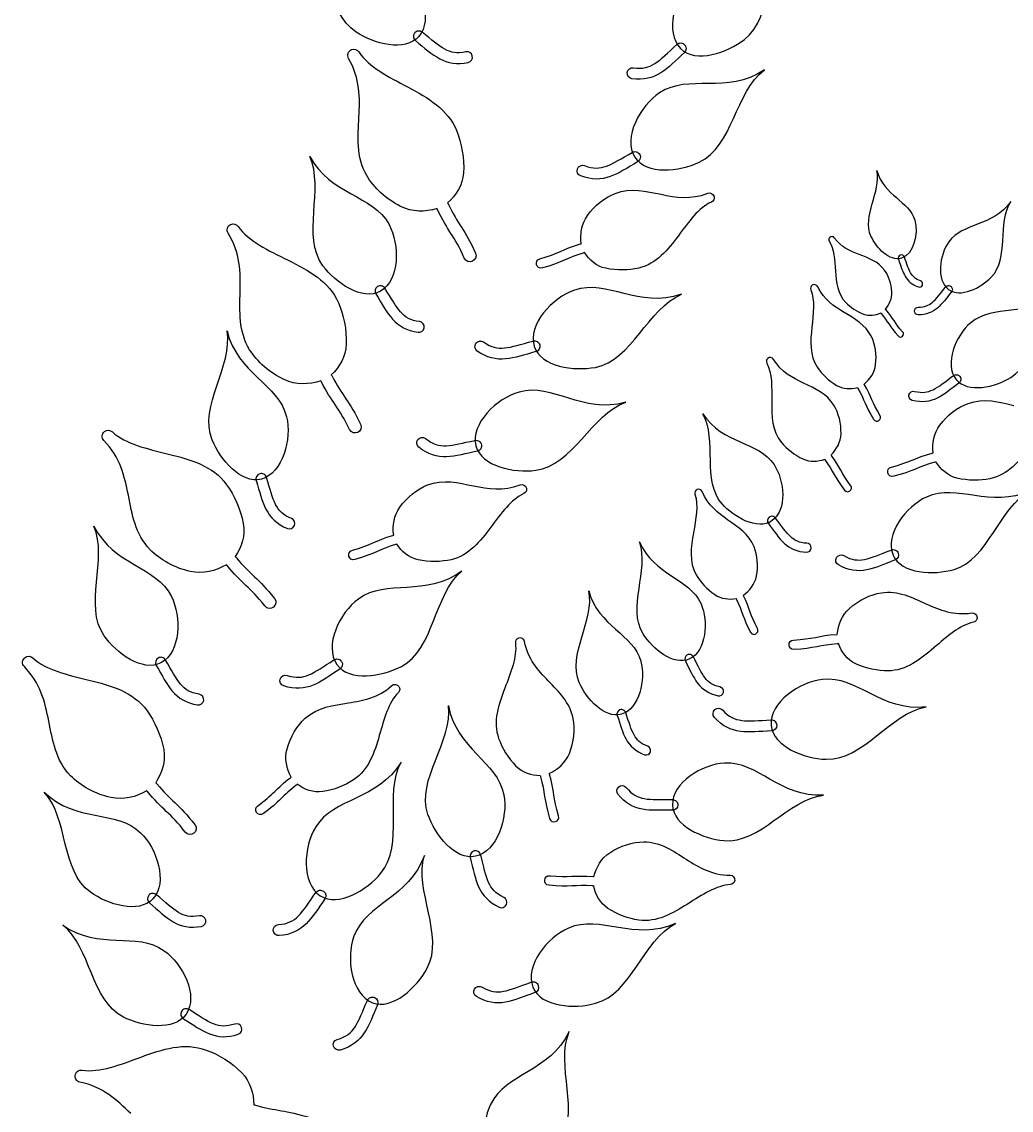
# Model space of a CAD drawing. Extents: x 5.1 to 86.3, y 5.1 to 86.3.
# Drawn here: x 40.23 to 50.49, y 58.64 to 69.93 of the extents above; entities that cross this region are included whole.
import ezdxf

# ---------------------------------------------------------------- set-up
doc = ezdxf.new("R2010")
doc.units = 0
doc.layers.add('View004', color=7, linetype='CONTINUOUS')

msp = doc.modelspace()

# ---------------------------------------------------------------- linework, layer by layer
at = {"layer": 'View004', "color": 1}
for p, q in [((44.300445, 69.809295), (44.300445, 69.809295)), ((44.34529, 69.774763), (44.34529, 69.774763)), ((47.06114, 69.649531), (47.06114, 69.649531)), ((47.104473, 69.688221), (47.104473, 69.688221)), ((43.647886, 69.637781), (43.64786, 69.637762)), ((46.586076, 68.52295), (46.586076, 68.52295)), ((46.636839, 68.551196), (46.636839, 68.551196)), ((47.407744, 68.114299), (47.407734, 68.114322)), ((42.394829, 67.825517), (42.394806, 67.825495)), ((48.607881, 67.690848), (48.607905, 67.690819)), ((49.339795, 67.506975), (49.339795, 67.506975)), ((49.351671, 67.475286), (49.351671, 67.475286)), ((43.917324, 67.181591), (43.917324, 67.181591)), ((48.42608, 67.195049), (48.426149, 67.19503)), ((49.866192, 67.181679), (49.866192, 67.181679)), ((43.947767, 67.133875), (43.947767, 67.133875)), ((49.84034, 67.151061), (49.84034, 67.151061)), ((45.543491, 66.561347), (45.543491, 66.561347)), ((45.599701, 66.576013), (45.599701, 66.576013)), ((47.965747, 66.436465), (47.965789, 66.436507)), ((49.918656, 66.218628), (49.918656, 66.218628)), ((49.95872, 66.247334), (49.95872, 66.247334)), ((41.086839, 65.678983), (41.086787, 65.678963)), ((44.938783, 65.529902), (44.938783, 65.529902)), ((44.99574, 65.541334), (44.99574, 65.541334)), ((42.695306, 65.238848), (42.695306, 65.238848)), ((42.712675, 65.184979), (42.712675, 65.184979)), ((45.461937, 65.091017), (45.461928, 65.091046)), ((47.228409, 65.07558), (47.228431, 65.075628)), ((47.979871, 64.78995), (47.979871, 64.78995)), ((48.008875, 64.752495), (48.008875, 64.752495)), ((49.265167, 64.39758), (49.265167, 64.39758)), ((49.317992, 64.417074), (49.317992, 64.417074)), ((50.136823, 63.748703), (50.136796, 63.748758)), ((45.379334, 63.536604), (45.379389, 63.536612)), ((40.261603, 63.334939), (40.26155, 63.334917)), ((41.642252, 63.328905), (41.642252, 63.328905)), ((47.130023, 63.361887), (47.130023, 63.361887)), ((47.152213, 63.320032), (47.152213, 63.320032)), ((41.671379, 63.280375), (41.671379, 63.280375)), ((43.495454, 63.262047), (43.495454, 63.262047)), ((43.54476, 63.292765), (43.54476, 63.292765)), ((44.13949, 63.034964), (44.139456, 63.035028)), ((46.43185, 62.792489), (46.43185, 62.792489)), ((46.447823, 62.74789), (46.447823, 62.74789)), ((48.000098, 62.630961), (48.000098, 62.630961)), ((48.058156, 62.632934), (48.058156, 62.632934)), ((46.976572, 61.806108), (46.976572, 61.806108)), ((47.032868, 61.804988), (47.032868, 61.804988)), ((44.918534, 61.328398), (44.918534, 61.328398)), ((44.933285, 61.273424), (44.933285, 61.273424)), ((47.623037, 61.022914), (47.623027, 61.022988)), ((41.54425, 60.868613), (41.54425, 60.868613)), ((43.324183, 60.863689), (43.324183, 60.863689)), ((43.35832, 60.910693), (43.35832, 60.910693)), ((41.587864, 60.832538), (41.587864, 60.832538)), ((45.584854, 59.93389), (45.584854, 59.93389)), ((45.530008, 59.914742), (45.530008, 59.914742)), ((43.864721, 59.755548), (43.864721, 59.755548)), ((43.8886, 59.808505), (43.8886, 59.808505)), ((41.884397, 59.665575), (41.884397, 59.665575)), ((41.932909, 59.636417), (41.932909, 59.636417)), ((40.783782, 59.014364), (40.78377, 59.014315))]:
    msp.add_line(p, q, dxfattribs=at)
for points in [[(43.694246, 69.820272), (43.377425, 70.030958), (43.442763, 70.573802), (43.180477, 70.839547)], [(47.724191, 69.744627), (48.032807, 69.983903), (47.925476, 70.534717), (48.174164, 70.826292)], [(44.194022, 70.454908), (44.367223, 70.300171), (44.496834, 69.950764), (44.34529, 69.774763)], [(47.165307, 70.357033), (46.999539, 70.185731), (46.892897, 69.818403), (47.06114, 69.649531)], [(44.34529, 69.774763), (44.203344, 69.60991), (43.875393, 69.699808), (43.694246, 69.820272)], [(44.300445, 69.809295), (44.281706, 69.784954), (44.286168, 69.750045), (44.310426, 69.731199)], [(44.338242, 69.83046), (44.323307, 69.828784), (44.309679, 69.821153), (44.300445, 69.809295)], [(44.37979, 69.818202), (44.368157, 69.827717), (44.353177, 69.832137), (44.338242, 69.83046)], [(44.615557, 69.642656), (44.549668, 69.678), (44.477571, 69.740759), (44.37979, 69.818202)], [(43.64786, 69.637762), (43.675904, 69.649261), (43.708196, 69.639282), (43.724811, 69.613921)], [(44.310426, 69.731199), (44.405435, 69.655973), (44.478642, 69.588812), (44.562256, 69.544014)], [(44.834305, 69.615356), (44.739519, 69.594854), (44.681432, 69.607296), (44.615557, 69.642656)], [(46.794325, 69.494161), (46.859138, 69.535251), (46.928264, 69.604866), (47.022587, 69.691426)], [(47.022587, 69.691426), (47.033787, 69.702033), (47.048792, 69.707673), (47.064205, 69.70707)], [(47.06114, 69.649531), (47.218727, 69.491355), (47.547736, 69.607816), (47.724191, 69.744627)], [(47.064205, 69.70707), (47.079618, 69.706467), (47.094137, 69.699671), (47.104473, 69.688221)], [(47.104473, 69.688221), (47.125468, 69.664701), (47.123502, 69.628633), (47.100075, 69.607534)], [(43.617433, 69.547627), (43.59822, 69.580695), (43.612569, 69.623126), (43.647886, 69.637781)], [(43.725271, 68.937011), (43.735523, 69.139136), (43.738563, 69.337986), (43.617433, 69.547627)], [(43.724811, 69.613921), (43.828066, 69.457434), (44.028815, 69.357527), (44.233743, 69.248661)], [(44.562256, 69.544014), (44.645814, 69.499152), (44.741863, 69.481091), (44.857733, 69.506152)], [(44.900621, 69.572468), (44.894151, 69.602623), (44.864461, 69.621825), (44.834305, 69.615356)], [(44.857733, 69.506152), (44.887888, 69.512622), (44.90709, 69.542312), (44.900621, 69.572468)], [(47.100075, 69.607534), (47.008424, 69.52345), (46.93849, 69.449245), (46.856237, 69.397157)], [(46.507748, 69.401071), (46.512124, 69.432422), (46.541086, 69.45429), (46.572437, 69.449915)], [(46.572437, 69.449915), (46.670992, 69.435991), (46.729526, 69.453056), (46.794325, 69.494161)], [(47.930072, 69.426977), (47.537257, 69.167217), (47.146302, 69.389507), (46.842864, 69.190386)], [(47.253842, 68.470323), (47.607419, 68.636094), (47.623495, 69.197038), (47.930072, 69.426977)], [(46.556592, 69.336383), (46.525241, 69.340759), (46.503373, 69.369721), (46.507748, 69.401071)], [(46.856237, 69.397157), (46.774044, 69.345008), (46.677069, 69.319363), (46.556592, 69.336383)], [(44.233743, 69.248661), (44.43867, 69.139794), (44.65021, 69.019022), (44.739801, 68.793453)], [(46.842864, 69.190386), (46.643565, 69.059607), (46.458964, 68.724607), (46.586076, 68.52295)], [(43.805666, 68.333716), (43.694414, 68.527776), (43.715021, 68.734886), (43.725271, 68.937011)], [(44.739801, 68.793453), (44.789049, 68.669468), (44.819559, 68.510562), (44.809204, 68.359815)], [(43.350928, 67.397907), (43.124552, 67.703716), (43.370466, 68.192054), (43.214091, 68.531113)], [(43.214091, 68.531113), (43.430591, 68.126564), (43.868669, 68.136135), (44.03662, 67.824949)], [(46.291683, 68.429876), (46.36393, 68.455751), (46.44664, 68.508512), (46.55765, 68.57228)], [(46.55765, 68.57228), (46.570903, 68.580173), (46.58678, 68.582385), (46.601686, 68.578417)], [(46.586076, 68.52295), (46.705139, 68.334065), (47.05168, 68.375539), (47.253842, 68.470323)], [(46.601686, 68.578417), (46.616591, 68.574448), (46.629266, 68.564634), (46.636839, 68.551196)], [(46.636839, 68.551196), (46.652166, 68.523643), (46.642338, 68.488885), (46.614854, 68.473438)], [(46.025137, 68.328074), (45.995509, 68.339218), (45.980525, 68.372271), (45.991669, 68.401899)], [(45.991669, 68.401899), (46.002813, 68.431527), (46.035865, 68.446512), (46.065494, 68.435367)], [(46.065494, 68.435367), (46.158597, 68.400169), (46.219448, 68.403982), (46.291683, 68.429876)], [(46.614854, 68.473438), (46.506994, 68.411499), (46.42249, 68.354438), (46.330815, 68.321656)], [(44.154969, 68.013003), (44.008801, 68.087073), (43.879112, 68.205561), (43.805666, 68.333716)], [(44.809204, 68.359815), (44.800601, 68.234486), (44.734427, 68.128985), (44.64461, 68.048154)], [(46.330815, 68.321656), (46.239187, 68.288801), (46.138949, 68.285047), (46.025137, 68.328074)], [(49.03541, 67.70386), (48.941007, 67.91084), (49.145505, 68.165896), (49.096174, 68.383626)], [(49.096174, 68.383626), (49.172533, 68.120123), (49.429935, 68.071292), (49.489499, 67.868426)], [(46.383147, 68.147709), (46.546058, 68.210439), (46.703353, 68.169908), (46.858033, 68.137958)], [(46.094233, 67.916438), (46.168751, 68.020367), (46.275565, 68.106303), (46.383147, 68.147709)], [(46.858033, 68.137958), (47.012714, 68.106015), (47.165724, 68.080008), (47.341829, 68.148507)], [(47.341829, 68.148507), (47.369623, 68.15939), (47.400638, 68.143263), (47.407744, 68.114299)], [(47.407734, 68.114322), (47.413282, 68.091324), (47.40173, 68.067605), (47.380192, 68.057808)], [(50.486653, 68.062477), (50.296663, 67.798973), (49.99016, 67.846914), (49.843023, 67.644356)], [(50.283994, 67.280171), (50.471622, 67.473457), (50.345016, 67.839271), (50.486653, 68.062477)], [(44.535284, 67.989306), (44.410914, 67.953328), (44.276856, 67.951238), (44.154969, 68.013003)], [(44.539844, 67.979024), (44.53802, 67.982292), (44.5365, 67.985788), (44.535284, 67.989306)], [(44.817035, 67.477184), (44.718009, 67.701258), (44.63888, 67.766767), (44.539844, 67.979024)], [(44.64461, 68.048154), (44.648258, 68.043518), (44.651526, 68.038487), (44.653973, 68.033053)], [(44.653973, 68.033053), (44.74595, 67.835769), (44.827222, 67.766945), (44.93251, 67.528758)], [(47.380192, 68.057808), (47.247211, 67.99678), (47.146275, 67.853826), (47.03793, 67.708714)], [(42.394806, 67.825495), (42.4225, 67.837814), (42.455066, 67.828763), (42.472424, 67.803926)], [(46.03072, 67.625917), (46.017762, 67.726124), (46.032088, 67.829772), (46.094233, 67.916438)], [(49.489499, 67.868426), (49.528623, 67.735184), (49.484175, 67.516839), (49.351671, 67.475286)], [(42.367043, 67.734507), (42.346865, 67.766997), (42.359975, 67.80983), (42.394829, 67.825517)], [(42.492799, 67.127327), (42.497131, 67.329667), (42.494319, 67.528519), (42.367043, 67.734507)], [(42.472424, 67.803926), (42.580239, 67.650544), (42.78384, 67.556586), (42.991882, 67.453796)], [(44.03662, 67.824949), (44.146933, 67.620565), (44.150099, 67.247907), (43.947767, 67.133875)], [(45.602205, 67.46953), (45.786812, 67.519256), (45.846752, 67.572497), (46.022246, 67.623637)], [(46.022246, 67.623637), (46.024982, 67.624625), (46.02787, 67.625385), (46.03072, 67.625917)], [(47.03793, 67.708714), (46.929586, 67.563601), (46.811273, 67.414805), (46.626635, 67.372533)], [(48.607905, 67.690819), (48.596893, 67.680255), (48.594894, 67.66336), (48.603193, 67.650539)], [(48.603193, 67.650539), (48.654159, 67.571097), (48.659197, 67.458324), (48.667504, 67.3418)], [(48.655586, 67.68644), (48.644285, 67.702028), (48.621827, 67.704072), (48.607881, 67.690848)], [(48.914631, 67.512264), (48.819511, 67.548775), (48.727369, 67.58793), (48.655586, 67.68644)], [(49.351671, 67.475286), (49.22756, 67.436364), (49.089385, 67.585516), (49.03541, 67.70386)], [(49.843023, 67.644356), (49.746382, 67.511318), (49.709092, 67.250118), (49.84034, 67.151061)], [(44.93251, 67.528758), (44.969438, 67.450823), (44.850431, 67.397672), (44.817035, 67.477184)], [(46.050345, 67.529183), (45.88724, 67.481706), (45.824489, 67.427207), (45.628251, 67.374329)], [(46.063106, 67.534579), (46.059078, 67.532299), (46.054822, 67.530399), (46.050345, 67.529183)], [(46.283913, 67.370557), (46.188269, 67.392103), (46.114768, 67.455687), (46.063106, 67.534579)], [(49.175904, 67.352212), (49.109275, 67.442997), (49.009751, 67.475755), (48.914631, 67.512264)], [(49.339795, 67.506975), (49.322597, 67.500527), (49.313846, 67.481391), (49.320218, 67.464165)], [(49.365669, 67.505795), (49.357555, 67.509657), (49.348227, 67.510082), (49.339795, 67.506975)], [(49.3829, 67.486457), (49.379995, 67.494961), (49.373783, 67.501933), (49.365669, 67.505795)], [(42.991882, 67.453796), (43.199924, 67.351006), (43.414925, 67.236509), (43.511113, 67.013673)], [(43.947767, 67.133875), (43.758248, 67.027066), (43.48036, 67.223056), (43.350928, 67.397907)], [(45.628251, 67.374329), (45.563749, 67.355116), (45.536908, 67.453229), (45.602205, 67.46953)], [(49.320218, 67.464165), (49.344726, 67.395979), (49.360707, 67.338768), (49.389031, 67.289631)], [(49.44723, 67.322903), (49.424924, 67.361646), (49.408117, 67.41627), (49.3829, 67.486457)], [(46.626635, 67.372533), (46.525148, 67.3493), (46.398954, 67.344664), (46.283913, 67.370557)], [(48.667504, 67.3418), (48.675811, 67.225276), (48.688252, 67.10328), (48.773799, 67.016038)], [(49.252269, 67.12603), (49.248013, 67.208412), (49.219909, 67.292269), (49.175904, 67.352212)], [(49.389031, 67.289631), (49.417308, 67.240478), (49.460385, 67.200993), (49.527136, 67.177153)], [(49.549703, 67.240004), (49.495097, 67.259506), (49.469525, 67.284156), (49.44723, 67.322903)], [(49.84034, 67.151061), (49.963276, 67.058277), (50.176717, 67.169656), (50.283994, 67.280171)], [(43.917324, 67.181591), (43.891429, 67.165066), (43.883763, 67.130718), (43.900173, 67.10475)], [(43.960064, 67.188653), (43.945447, 67.192151), (43.930038, 67.189605), (43.917324, 67.181591)], [(43.994974, 67.163005), (43.987266, 67.175907), (43.97468, 67.185154), (43.960064, 67.188653)], [(44.157059, 66.91779), (44.107101, 66.97342), (44.060621, 67.056944), (43.994974, 67.163005)], [(47.070733, 67.100901), (46.625476, 66.947526), (46.302459, 67.260446), (45.958895, 67.143455)], [(48.426149, 67.19503), (48.410539, 67.184633), (48.404467, 67.164622), (48.411725, 67.147309)], [(48.482859, 67.179438), (48.472554, 67.200741), (48.445824, 67.208075), (48.42608, 67.195049)], [(48.758628, 66.912656), (48.65143, 66.977408), (48.548408, 67.044714), (48.482859, 67.179438)], [(49.527136, 67.177153), (49.544492, 67.170921), (49.563614, 67.179939), (49.569845, 67.197295)], [(49.569845, 67.197295), (49.576077, 67.214651), (49.567059, 67.233772), (49.549703, 67.240004)], [(49.673143, 67.019127), (49.713434, 67.053462), (49.75391, 67.107697), (49.809955, 67.175944)], [(49.809955, 67.175944), (49.816578, 67.184272), (49.82628, 67.189577), (49.836866, 67.190656)], [(49.836866, 67.190656), (49.847451, 67.191736), (49.858025, 67.188499), (49.866192, 67.181679)], [(49.866192, 67.181679), (49.882808, 67.167646), (49.884955, 67.142823), (49.870996, 67.126145)], [(42.590908, 66.526658), (42.473995, 66.717361), (42.4885, 66.924988), (42.492799, 67.127327)], [(43.900173, 67.10475), (43.963966, 67.001716), (44.009994, 66.913675), (44.07341, 66.84313)], [(45.958895, 67.143455), (45.733241, 67.066619), (45.470794, 66.788367), (45.543491, 66.561347)], [(46.176929, 66.343546), (46.56071, 66.415718), (46.716429, 66.954854), (47.070733, 67.100901)], [(48.411725, 67.147309), (48.456207, 67.040162), (48.437914, 66.902617), (48.42276, 66.759827)], [(49.185602, 66.946154), (49.227524, 66.996056), (49.255834, 67.057333), (49.252269, 67.12603)], [(49.870996, 67.126145), (49.816536, 67.059848), (49.775953, 67.0024), (49.724815, 66.958865)], [(50.964322, 67.110307), (50.658271, 66.853455), (50.307282, 67.003111), (50.070718, 66.805995)], [(50.486606, 66.238688), (50.76865, 66.412531), (50.728085, 66.886911), (50.964322, 67.110307)], [(43.511113, 67.013673), (43.563986, 66.891192), (43.599159, 66.733251), (43.593247, 66.582265)], [(48.773799, 67.016038), (48.820821, 66.968082), (48.887734, 66.92163), (48.959228, 66.895647)], [(49.189402, 66.941974), (49.188262, 66.943494), (49.18697, 66.944862), (49.185602, 66.946154)], [(49.36384, 66.712038), (49.280906, 66.803318), (49.266895, 66.8531), (49.189402, 66.941974)], [(49.486423, 66.927817), (49.486377, 66.949653), (49.504042, 66.967391), (49.525878, 66.967436)], [(49.525878, 66.967436), (49.594537, 66.967463), (49.632864, 66.984782), (49.673143, 67.019127)], [(49.724815, 66.958865), (49.673725, 66.915294), (49.609973, 66.888395), (49.526042, 66.888362)], [(44.07341, 66.84313), (44.136752, 66.772543), (44.220948, 66.722918), (44.338438, 66.707115)], [(44.353514, 66.817781), (44.257401, 66.830708), (44.206999, 66.862148), (44.157059, 66.91779)], [(49.040148, 66.662481), (48.979166, 66.786742), (48.865826, 66.847907), (48.758628, 66.912656)], [(48.959228, 66.895647), (49.018668, 66.874048), (49.080721, 66.882986), (49.136243, 66.907838)], [(49.136243, 66.907838), (49.137611, 66.905178), (49.139283, 66.90267), (49.141259, 66.900466)], [(49.141259, 66.900466), (49.2133, 66.817894), (49.228401, 66.766451), (49.316553, 66.66941)], [(49.526042, 66.888362), (49.504206, 66.888317), (49.486468, 66.905981), (49.486423, 66.927817)], [(42.202136, 65.591525), (42.060566, 65.944685), (42.422112, 66.354847), (42.356681, 66.722452)], [(42.356681, 66.722452), (42.463697, 66.276267), (42.889923, 66.174607), (42.97361, 65.831037)], [(44.338438, 66.707115), (44.368998, 66.702952), (44.397146, 66.724351), (44.401309, 66.75491)], [(44.401309, 66.75491), (44.405472, 66.78547), (44.384073, 66.813618), (44.353514, 66.817781)], [(48.42276, 66.759827), (48.407605, 66.617036), (48.396274, 66.466732), (48.480915, 66.342665)], [(49.316553, 66.66941), (49.344894, 66.636517), (49.393627, 66.680453), (49.36384, 66.712038)], [(50.070718, 66.805995), (49.915342, 66.676532), (49.792056, 66.376345), (49.918656, 66.218628)], [(44.951652, 66.512803), (44.925748, 66.530996), (44.919497, 66.566745), (44.93769, 66.592649)], [(44.93769, 66.592649), (44.955884, 66.618553), (44.991632, 66.624804), (45.017536, 66.60661)], [(45.017536, 66.60661), (45.098892, 66.549266), (45.158765, 66.537755), (45.23518, 66.544779)], [(45.23518, 66.544779), (45.311601, 66.551783), (45.40487, 66.582205), (45.528291, 66.616215)], [(45.528291, 66.616215), (45.543096, 66.620546), (45.559022, 66.618721), (45.572463, 66.611154)], [(45.572463, 66.611154), (45.585905, 66.603587), (45.595725, 66.590917), (45.599701, 66.576013)], [(49.083628, 66.372284), (49.096274, 66.472891), (49.080436, 66.580432), (49.040148, 66.662481)], [(42.949495, 66.216361), (42.801212, 66.286099), (42.668093, 66.40072), (42.590908, 66.526658)], [(43.593247, 66.582265), (43.588307, 66.456738), (43.525296, 66.349335), (43.437893, 66.265896)], [(45.246032, 66.430214), (45.149101, 66.421295), (45.051104, 66.442705), (44.951652, 66.512803)], [(45.558984, 66.506214), (45.439071, 66.473189), (45.342989, 66.439051), (45.246032, 66.430214)], [(45.543491, 66.561347), (45.611584, 66.348705), (45.957496, 66.302279), (46.176929, 66.343546)], [(45.599701, 66.576013), (45.607657, 66.545505), (45.589457, 66.514305), (45.558984, 66.506214)], [(47.965789, 66.436507), (47.950771, 66.424241), (47.94653, 66.403037), (47.955734, 66.38596)], [(47.955734, 66.38596), (48.012255, 66.280165), (48.007224, 66.136793), (48.005955, 65.988339)], [(48.025734, 66.426098), (48.012996, 66.446983), (47.984754, 66.451847), (47.965747, 66.436465)], [(48.336264, 66.179233), (48.219461, 66.235108), (48.106697, 66.294038), (48.025734, 66.426098)], [(48.964058, 66.169055), (49.02558, 66.22037), (49.073085, 66.288389), (49.083628, 66.372284)], [(43.437893, 66.265896), (43.441693, 66.261336), (43.445113, 66.256434), (43.447697, 66.251084)], [(48.480915, 66.342665), (48.527435, 66.274471), (48.598355, 66.203788), (48.679242, 66.156886)], [(49.679486, 66.111772), (49.737888, 66.140553), (49.802516, 66.193006), (49.889936, 66.257466)], [(49.889936, 66.257466), (49.900346, 66.265398), (49.913515, 66.268794), (49.926462, 66.266887)], [(49.926462, 66.266887), (49.93941, 66.26498), (49.95104, 66.25793), (49.95872, 66.247334)], [(43.330343, 66.203867), (43.207085, 66.164248), (43.073147, 66.158213), (42.949495, 66.216361)], [(43.335207, 66.193721), (43.333307, 66.196989), (43.331635, 66.200333), (43.330343, 66.203867)], [(43.627042, 65.700254), (43.521468, 65.921317), (43.440445, 65.98447), (43.335207, 66.193721)], [(43.447697, 66.251084), (43.545439, 66.056592), (43.6287, 65.990188), (43.74095, 65.755202)], [(46.494355, 65.981328), (46.041063, 65.853639), (45.73645, 66.184502), (45.386763, 66.087329)], [(48.651046, 65.950034), (48.575837, 66.071785), (48.453067, 66.123357), (48.336264, 66.179233)], [(48.679242, 66.156886), (48.746487, 66.11789), (48.823508, 66.115283), (48.896066, 66.133348)], [(48.967782, 66.163127), (48.966718, 66.165179), (48.965502, 66.167155), (48.964058, 66.169055)], [(49.129117, 65.847176), (49.048511, 65.975563), (49.042324, 66.038828), (48.967782, 66.163127)], [(49.94769, 66.179669), (49.862748, 66.117054), (49.797023, 66.060803), (49.722911, 66.024327)], [(49.918656, 66.218628), (50.037238, 66.070899), (50.325343, 66.13929), (50.486606, 66.238688)], [(49.95872, 66.247334), (49.974297, 66.225588), (49.969367, 66.195341), (49.94769, 66.179669)], [(45.386763, 66.087329), (45.157088, 66.023509), (44.879174, 65.760705), (44.938783, 65.529902)], [(48.896066, 66.133348), (48.897206, 66.129852), (48.89865, 66.126432), (48.90055, 66.123316)], [(48.90055, 66.123316), (48.969862, 66.007823), (48.977004, 65.94231), (49.062678, 65.805824)], [(49.46463, 66.000247), (49.438581, 66.006783), (49.422762, 66.033198), (49.429297, 66.059247)], [(49.429297, 66.059247), (49.435832, 66.085296), (49.462247, 66.101116), (49.488296, 66.09458)], [(49.488296, 66.09458), (49.57017, 66.073893), (49.621095, 66.082977), (49.679486, 66.111772)], [(50.044304, 65.969651), (50.208636, 66.028558), (50.364941, 65.984364), (50.518833, 65.948811)], [(45.558744, 65.27627), (45.946022, 65.3264), (46.132286, 65.85576), (46.494355, 65.981328)], [(48.005955, 65.988339), (48.004663, 65.839885), (48.008083, 65.684081), (48.107639, 65.564904)], [(48.724896, 65.655777), (48.727784, 65.760572), (48.700728, 65.869644), (48.651046, 65.950034)], [(49.722911, 66.024327), (49.648846, 65.987794), (49.564715, 65.974959), (49.46463, 66.000247)], [(49.750068, 65.74519), (49.826991, 65.847351), (49.935784, 65.930769), (50.044304, 65.969651)], [(42.97361, 65.831037), (43.028579, 65.605381), (42.937287, 65.244065), (42.712675, 65.184979)], [(47.491312, 64.92716), (47.279357, 65.164833), (47.447175, 65.590581), (47.291037, 65.861295)], [(47.291037, 65.861295), (47.502274, 65.540568), (47.86669, 65.581877), (48.030356, 65.335277)], [(49.062678, 65.805824), (49.089855, 65.759897), (49.158324, 65.80248), (49.129117, 65.847176)], [(41.086787, 65.678963), (41.111175, 65.69696), (41.144919, 65.695181), (41.167231, 65.674631)], [(43.74095, 65.755202), (43.780159, 65.678387), (43.662763, 65.621759), (43.627042, 65.700254)], [(49.679791, 65.456233), (49.669181, 65.556714), (49.685947, 65.66), (49.750068, 65.74519)], [(41.079315, 65.584122), (41.052609, 65.611498), (41.056173, 65.656148), (41.086839, 65.678983)], [(41.333016, 65.018333), (41.293587, 65.216841), (41.247979, 65.410412), (41.079315, 65.584122)], [(41.167231, 65.674631), (41.305577, 65.5481), (41.524647, 65.500245), (41.749957, 65.444724)], [(42.712675, 65.184979), (42.502288, 65.129635), (42.283079, 65.389599), (42.202136, 65.591525)], [(44.345138, 65.515248), (44.320316, 65.534892), (44.316117, 65.570938), (44.335761, 65.595761)], [(44.335761, 65.595761), (44.355404, 65.620583), (44.391451, 65.624782), (44.416273, 65.605138)], [(44.416273, 65.605138), (44.49422, 65.54324), (44.553339, 65.528327), (44.630029, 65.530974)], [(44.630029, 65.530974), (44.706725, 65.533601), (44.80158, 65.558646), (44.926743, 65.585549)], [(44.926743, 65.585549), (44.941771, 65.589027), (44.957567, 65.586296), (44.970554, 65.577973)], [(44.970554, 65.577973), (44.983541, 65.56965), (44.992622, 65.55644), (44.99574, 65.541334)], [(48.622239, 65.434657), (48.680402, 65.493633), (48.722461, 65.56839), (48.724896, 65.655777)], [(44.634319, 65.415977), (44.537037, 65.41261), (44.440423, 65.439583), (44.345138, 65.515248)], [(44.951102, 65.473975), (44.829497, 65.447854), (44.731623, 65.41926), (44.634319, 65.415977)], [(44.938783, 65.529902), (44.994617, 65.313717), (45.337313, 65.247606), (45.558744, 65.27627)], [(44.99574, 65.541334), (45.00194, 65.510421), (44.981987, 65.480311), (44.951102, 65.473975)], [(48.107639, 65.564904), (48.162351, 65.4994), (48.242416, 65.433776), (48.330355, 65.393625)], [(50.688653, 65.515456), (50.576949, 65.372913), (50.455193, 65.226921), (50.269618, 65.188973)], [(41.749957, 65.444724), (41.975267, 65.389206), (42.209897, 65.32375), (42.351864, 65.126893)], [(48.330355, 65.393625), (48.403467, 65.360246), (48.48298, 65.365285), (48.555832, 65.391117)], [(48.555832, 65.391117), (48.557352, 65.387621), (48.559176, 65.384277), (48.561456, 65.381245)], [(48.561456, 65.381245), (48.644361, 65.269352), (48.658284, 65.202654), (48.760134, 65.070801)], [(48.626647, 65.428957), (48.625355, 65.431009), (48.623911, 65.432909), (48.622239, 65.434657)], [(48.824354, 65.120018), (48.728532, 65.244046), (48.71582, 65.308527), (48.626647, 65.428957)], [(49.247739, 65.309925), (49.433456, 65.355327), (49.494623, 65.407153), (49.671264, 65.454181)], [(49.697145, 65.359095), (49.532975, 65.315441), (49.468969, 65.262423), (49.27155, 65.214142)], [(49.671264, 65.454181), (49.674076, 65.455169), (49.676888, 65.455853), (49.679791, 65.456233)], [(49.710027, 65.364187), (49.705923, 65.362059), (49.701645, 65.360159), (49.697145, 65.359095)], [(49.926944, 65.195053), (49.83183, 65.218826), (49.759832, 65.284111), (49.710027, 65.364187)], [(42.695306, 65.238848), (42.666071, 65.229418), (42.649957, 65.19813), (42.659258, 65.168853)], [(42.738441, 65.234858), (42.725187, 65.241943), (42.709635, 65.243382), (42.695306, 65.238848)], [(48.030356, 65.335277), (48.137855, 65.173312), (48.168847, 64.862936), (48.008875, 64.752495)], [(49.27155, 65.214142), (49.206616, 65.196442), (49.182074, 65.295154), (49.247739, 65.309925)], [(42.351864, 65.126893), (42.429899, 65.018689), (42.498296, 64.872047), (42.525073, 64.723336)], [(42.659258, 65.168853), (42.694884, 65.053024), (42.717121, 64.956198), (42.760609, 64.871895)], [(42.76572, 65.201207), (42.76153, 65.21564), (42.751695, 65.227773), (42.738441, 65.234858)], [(42.860436, 64.922942), (42.826191, 64.989409), (42.802373, 65.08198), (42.76572, 65.201207)], [(44.43734, 65.124434), (44.600251, 65.187164), (44.757545, 65.146634), (44.912226, 65.114683)], [(44.912226, 65.114683), (45.066906, 65.082733), (45.219917, 65.056733), (45.396022, 65.125232)], [(45.396022, 65.125232), (45.423815, 65.136115), (45.454831, 65.119988), (45.461937, 65.091017)], [(50.687016, 65.063286), (50.272112, 64.872992), (49.93077, 65.144111), (49.610498, 64.998586)], [(50.269618, 65.188973), (50.167616, 65.168111), (50.041348, 65.166432), (49.926944, 65.195053)], [(41.558315, 64.452941), (41.403038, 64.613954), (41.37244, 64.819825), (41.333016, 65.018333)], [(44.148426, 64.893162), (44.222944, 64.997092), (44.329757, 65.083028), (44.43734, 65.124434)], [(45.434386, 65.034532), (45.301405, 64.973504), (45.200468, 64.83055), (45.092125, 64.685438)], [(45.461928, 65.091046), (45.467476, 65.068048), (45.455924, 65.044329), (45.434386, 65.034532)], [(47.210153, 65.027437), (47.248396, 64.91375), (47.219722, 64.773186), (47.193912, 64.626987)], [(47.228431, 65.075628), (47.21159, 65.066014), (47.203906, 65.045806), (47.210153, 65.027437)], [(47.285858, 65.055432), (47.276753, 65.078141), (47.249697, 65.087611), (47.228409, 65.07558)], [(47.551279, 64.760605), (47.445326, 64.835032), (47.343863, 64.911801), (47.285858, 65.055432)], [(48.760134, 65.070801), (48.7927, 65.026265), (48.858889, 65.076957), (48.824354, 65.120018)], [(49.896891, 64.247738), (50.26022, 64.353855), (50.359148, 64.888712), (50.687016, 65.063286)], [(43.025167, 64.776451), (42.93546, 64.813292), (42.89466, 64.85647), (42.860436, 64.922942)], [(48.008875, 64.752495), (47.859035, 64.649048), (47.612499, 64.791266), (47.491312, 64.92716)], [(49.610498, 64.998586), (49.400142, 64.903009), (49.173453, 64.609648), (49.265167, 64.39758)], [(42.760609, 64.871895), (42.804014, 64.78757), (42.872902, 64.718244), (42.982563, 64.673208)], [(44.084913, 64.602642), (44.071955, 64.702848), (44.086281, 64.806497), (44.148426, 64.893162)], [(47.979871, 64.78995), (47.959544, 64.774206), (47.955767, 64.744993), (47.971422, 64.724598)], [(48.014957, 64.799088), (48.002509, 64.800892), (47.989858, 64.797598), (47.979871, 64.78995)], [(48.046007, 64.780367), (48.038601, 64.790534), (48.027406, 64.797284), (48.014957, 64.799088)], [(41.081979, 63.560618), (40.864045, 63.872499), (41.123212, 64.353934), (40.976161, 64.69714)], [(40.976161, 64.69714), (41.181525, 64.286826), (41.6197, 64.284422), (41.779085, 63.968762)], [(42.525073, 64.723336), (42.547341, 64.599701), (42.508939, 64.481235), (42.441579, 64.380915)], [(42.982563, 64.673208), (43.011073, 64.661443), (43.043722, 64.675017), (43.055486, 64.703527)], [(43.055486, 64.703527), (43.067251, 64.732037), (43.053677, 64.764686), (43.025167, 64.776451)], [(45.092125, 64.685438), (44.98378, 64.540325), (44.865467, 64.391529), (44.680828, 64.349258)], [(47.823815, 64.482498), (47.769779, 64.615011), (47.657231, 64.686179), (47.551279, 64.760605)], [(47.971422, 64.724598), (48.032433, 64.64357), (48.077497, 64.573689), (48.135722, 64.519713)], [(48.199765, 64.588308), (48.153892, 64.630876), (48.108794, 64.696957), (48.046007, 64.780367)], [(43.656399, 64.446256), (43.841006, 64.495982), (43.900945, 64.549222), (44.076439, 64.600362)], [(44.076439, 64.600362), (44.079175, 64.60135), (44.082063, 64.60211), (44.084913, 64.602642)], [(47.193912, 64.626987), (47.16811, 64.480787), (47.145705, 64.326565), (47.22416, 64.192565)], [(48.371122, 64.519895), (48.290027, 64.523358), (48.245624, 64.545729), (48.199765, 64.588308)], [(41.975367, 64.227249), (41.815536, 64.263379), (41.660836, 64.346604), (41.558315, 64.452941)], [(44.104539, 64.505908), (43.941433, 64.458431), (43.878682, 64.403933), (43.682444, 64.351055)], [(44.117299, 64.511304), (44.113271, 64.509024), (44.109015, 64.507124), (44.104539, 64.505908)], [(44.338107, 64.347282), (44.242464, 64.368828), (44.168962, 64.432412), (44.117299, 64.511304)], [(46.67203, 63.580424), (46.503724, 63.850769), (46.741707, 64.24165), (46.634036, 64.535031)], [(46.634036, 64.535031), (46.787467, 64.182972), (47.153589, 64.161512), (47.272791, 63.890608)], [(47.847976, 64.180079), (47.868184, 64.282947), (47.859512, 64.394998), (47.823815, 64.482498)], [(48.135722, 64.519713), (48.193889, 64.465697), (48.267844, 64.43074), (48.366976, 64.426507)], [(48.366976, 64.426507), (48.392765, 64.425362), (48.414599, 64.44534), (48.415744, 64.471128)], [(48.415744, 64.471128), (48.416888, 64.496917), (48.396911, 64.518751), (48.371122, 64.519895)], [(48.969349, 64.352276), (49.042397, 64.3663), (49.129471, 64.404516), (49.245288, 64.44906)], [(49.245288, 64.44906), (49.259156, 64.454645), (49.274692, 64.4544), (49.288377, 64.448379)], [(49.288377, 64.448379), (49.302062, 64.442359), (49.31274, 64.431072), (49.317992, 64.417074)], [(42.441579, 64.380915), (42.446215, 64.377267), (42.450669, 64.373231), (42.454347, 64.368557)], [(42.454347, 64.368557), (42.59172, 64.19971), (42.687339, 64.152819), (42.84761, 63.947558)], [(43.682444, 64.351055), (43.617943, 64.331842), (43.591101, 64.429954), (43.656399, 64.446256)], [(44.680828, 64.349258), (44.579341, 64.326024), (44.453148, 64.321388), (44.338107, 64.347282)], [(48.698901, 64.294466), (48.672184, 64.309551), (48.662755, 64.343439), (48.67784, 64.370156)], [(48.67784, 64.370156), (48.692925, 64.396874), (48.726813, 64.406303), (48.753531, 64.391218)], [(48.753531, 64.391218), (48.83746, 64.343642), (48.896308, 64.338232), (48.969349, 64.352276)], [(49.285356, 64.345874), (49.172829, 64.302613), (49.083396, 64.260545), (48.990713, 64.2428)], [(49.265167, 64.39758), (49.351074, 64.198944), (49.689153, 64.187062), (49.896891, 64.247738)], [(49.317992, 64.417074), (49.328568, 64.388403), (49.31398, 64.356576), (49.285356, 64.345874)], [(42.349953, 64.297154), (42.238135, 64.231892), (42.108647, 64.197122), (41.975367, 64.227249)], [(42.356869, 64.288292), (42.354285, 64.291028), (42.352005, 64.293992), (42.349953, 64.297154)], [(42.748227, 63.869347), (42.597476, 64.06245), (42.504744, 64.10665), (42.356869, 64.288292)], [(44.793162, 64.231346), (44.413656, 63.952503), (44.012199, 64.155214), (43.718966, 63.94135)], [(44.165003, 63.242463), (44.509963, 63.425494), (44.498316, 63.986547), (44.793162, 64.231346)], [(48.990713, 64.2428), (48.898062, 64.224977), (48.801499, 64.236308), (48.698901, 64.294466)], [(47.22416, 64.192565), (47.267282, 64.118914), (47.335392, 64.04095), (47.415479, 63.986808)], [(47.71016, 63.978984), (47.777275, 64.027525), (47.831121, 64.094298), (47.847976, 64.180079)], [(46.009838, 63.074309), (45.881946, 63.365954), (46.173408, 63.718762), (46.108823, 64.02453)], [(46.108823, 64.02453), (46.210301, 63.65414), (46.569586, 63.580516), (46.6488, 63.295343)], [(48.811916, 63.843937), (48.907424, 63.928978), (49.030495, 63.989377), (49.144543, 64.006163)], [(49.144543, 64.006163), (49.317249, 64.031608), (49.461813, 63.957546), (49.605711, 63.892432)], [(41.779085, 63.968762), (41.883771, 63.76144), (41.876753, 63.388834), (41.671379, 63.280375)], [(42.84761, 63.947558), (42.90246, 63.881005), (42.800034, 63.800397), (42.748227, 63.869347)], [(43.718966, 63.94135), (43.526368, 63.800888), (43.358537, 63.45718), (43.495454, 63.262047)], [(47.272791, 63.890608), (47.351085, 63.71268), (47.32868, 63.401567), (47.152213, 63.320032)], [(47.415479, 63.986808), (47.482062, 63.941793), (47.561314, 63.933615), (47.63744, 63.947075)], [(47.63744, 63.947075), (47.638352, 63.943427), (47.639568, 63.939779), (47.641392, 63.936404)], [(47.641392, 63.936404), (47.704647, 63.81234), (47.707345, 63.744259), (47.785986, 63.597375)], [(47.71358, 63.972676), (47.712668, 63.97488), (47.711528, 63.977008), (47.71016, 63.978984)], [(47.857464, 63.635292), (47.783478, 63.77346), (47.781608, 63.839156), (47.71358, 63.972676)], [(49.605711, 63.892432), (49.74961, 63.827315), (49.893184, 63.768369), (50.080028, 63.796545)], [(48.686193, 63.574438), (48.695549, 63.675044), (48.732272, 63.77302), (48.811916, 63.843937)], [(50.080028, 63.796545), (50.109531, 63.801029), (50.136253, 63.778525), (50.136823, 63.748703)], [(50.097519, 63.699662), (49.954387, 63.669308), (49.824538, 63.551989), (49.686989, 63.434192)], [(50.136796, 63.748758), (50.137147, 63.725107), (50.120692, 63.704496), (50.097519, 63.699662)], [(41.671379, 63.280375), (41.479013, 63.178784), (41.206584, 63.382295), (41.081979, 63.560618)], [(45.442543, 63.499797), (45.436919, 63.528654), (45.40718, 63.545967), (45.379334, 63.536604)], [(47.152213, 63.320032), (46.986923, 63.243661), (46.76826, 63.42585), (46.67203, 63.580424)], [(47.785986, 63.597375), (47.810739, 63.548066), (47.884403, 63.587138), (47.857464, 63.635292)], [(48.233803, 63.515907), (48.424822, 63.52391), (48.494984, 63.562693), (48.677423, 63.57407)], [(48.677423, 63.57407), (48.680311, 63.574454), (48.683275, 63.574575), (48.686193, 63.574438)], [(45.346883, 63.483906), (45.36621, 63.341093), (45.30047, 63.181756), (45.236849, 63.015118)], [(45.379389, 63.536612), (45.357341, 63.529088), (45.343684, 63.506994), (45.346883, 63.483906)], [(45.688795, 63.091711), (45.580677, 63.203568), (45.478387, 63.317169), (45.442543, 63.499797)], [(48.238287, 63.417312), (48.171141, 63.412752), (48.166489, 63.514335), (48.233803, 63.515907)], [(48.684076, 63.475756), (48.514527, 63.46523), (48.441345, 63.425832), (48.238287, 63.417312)], [(48.697718, 63.478264), (48.69331, 63.476972), (48.688712, 63.475984), (48.684076, 63.475756)], [(48.877146, 63.269782), (48.788562, 63.311787), (48.730806, 63.389958), (48.697718, 63.478264)], [(49.686989, 63.434192), (49.549439, 63.316395), (49.401355, 63.197192), (49.211941, 63.196472)], [(40.254079, 63.240078), (40.227372, 63.267453), (40.230937, 63.312103), (40.261603, 63.334939)], [(40.26155, 63.334917), (40.285939, 63.352914), (40.319683, 63.351135), (40.341994, 63.330585)], [(40.341994, 63.330585), (40.48034, 63.204053), (40.69941, 63.156199), (40.92472, 63.100678)], [(41.642252, 63.328905), (41.615915, 63.313093), (41.607313, 63.278968), (41.623008, 63.252561)], [(41.685169, 63.334796), (41.670654, 63.338692), (41.655181, 63.336568), (41.642252, 63.328905)], [(41.719365, 63.308204), (41.712013, 63.321312), (41.699684, 63.330899), (41.685169, 63.334796)], [(43.464626, 63.309913), (43.477473, 63.318451), (43.493221, 63.321445), (43.508304, 63.318217)], [(47.130023, 63.361887), (47.107309, 63.349841), (47.098604, 63.3217), (47.11055, 63.298933)], [(47.166154, 63.364905), (47.154195, 63.368806), (47.141169, 63.367718), (47.130023, 63.361887)], [(47.193555, 63.341162), (47.187992, 63.352444), (47.178113, 63.361004), (47.166154, 63.364905)], [(47.312298, 63.125689), (47.274358, 63.175459), (47.241194, 63.248265), (47.193555, 63.341162)], [(40.507778, 62.674288), (40.468357, 62.872797), (40.422742, 63.066368), (40.254079, 63.240078)], [(41.623008, 63.252561), (41.683961, 63.147822), (41.727566, 63.058556), (41.78903, 62.986304)], [(41.874689, 63.05865), (41.82627, 63.115625), (41.782089, 63.200388), (41.719365, 63.308204)], [(43.206016, 63.154547), (43.276897, 63.183959), (43.356901, 63.240741), (43.464626, 63.309913)], [(43.526641, 63.214016), (43.421972, 63.146826), (43.340389, 63.085661), (43.250445, 63.048392)], [(43.495454, 63.262047), (43.623699, 63.079273), (43.967769, 63.137811), (44.165003, 63.242463)], [(43.508304, 63.318217), (43.523388, 63.314989), (43.536532, 63.305813), (43.54476, 63.292765)], [(43.54476, 63.292765), (43.561428, 63.266004), (43.553329, 63.230802), (43.526641, 63.214016)], [(46.6488, 63.295343), (46.70083, 63.108043), (46.63414, 62.803337), (46.447823, 62.74789)], [(47.11055, 63.298933), (47.156845, 63.208686), (47.189328, 63.132141), (47.237493, 63.069024)], [(49.211941, 63.196472), (49.107828, 63.196075), (48.983694, 63.219249), (48.877146, 63.269782)], [(40.92472, 63.100678), (41.15003, 63.04516), (41.38466, 62.979704), (41.526627, 62.782846)], [(42.944823, 63.039706), (42.914681, 63.049373), (42.898082, 63.081646), (42.90775, 63.111788)], [(42.90775, 63.111788), (42.917417, 63.14193), (42.949689, 63.158529), (42.979831, 63.148862)], [(42.979831, 63.148862), (43.074559, 63.118304), (43.135148, 63.125117), (43.206016, 63.154547)], [(47.469474, 63.02905), (47.390158, 63.046295), (47.350222, 63.075912), (47.312298, 63.125689)], [(48.533126, 63.107712), (48.296111, 63.082272), (47.978996, 62.868401), (48.000098, 62.630961)], [(49.60852, 62.822186), (49.140457, 62.770268), (48.89399, 63.14645), (48.533126, 63.107712)], [(41.78903, 62.986304), (41.85042, 62.914013), (41.933229, 62.862106), (42.050243, 62.843098)], [(42.068337, 62.95331), (41.972614, 62.968859), (41.923089, 63.001665), (41.874689, 63.05865)], [(43.250445, 63.048392), (43.160551, 63.011052), (43.060621, 63.002352), (42.944823, 63.039706)], [(43.616522, 62.863941), (43.772564, 62.88839), (43.924952, 62.917817), (44.065754, 63.043833)], [(44.065754, 63.043833), (44.087946, 63.063791), (44.122656, 63.059595), (44.13949, 63.034964)], [(44.139456, 63.035028), (44.152718, 63.015443), (44.150256, 62.989185), (44.133528, 62.972435)], [(45.236849, 63.015118), (45.173222, 62.84848), (45.111792, 62.671606), (45.173951, 62.495701)], [(45.947235, 62.701737), (45.913552, 62.870348), (45.796914, 62.979855), (45.688795, 63.091711)], [(46.447823, 62.74789), (46.273306, 62.695956), (46.082961, 62.907556), (46.009838, 63.074309)], [(47.237493, 63.069024), (47.285594, 63.005878), (47.352501, 62.958818), (47.449459, 62.937737)], [(47.505123, 62.973385), (47.51065, 62.998601), (47.494689, 63.023522), (47.469474, 63.02905)], [(42.050243, 62.843098), (42.080678, 62.838101), (42.1094, 62.858723), (42.114396, 62.889157)], [(42.114396, 62.889157), (42.119393, 62.919591), (42.098771, 62.948314), (42.068337, 62.95331)], [(44.133528, 62.972435), (44.030476, 62.868567), (43.986216, 62.699259), (43.935778, 62.525328)], [(47.449459, 62.937737), (47.474674, 62.93221), (47.499596, 62.94817), (47.505123, 62.973385)], [(41.526627, 62.782846), (41.604662, 62.674643), (41.673059, 62.528001), (41.699836, 62.37929)], [(43.168501, 62.706182), (43.298978, 62.822158), (43.460481, 62.839492), (43.616522, 62.863941)], [(44.440844, 61.707278), (44.316315, 62.069062), (44.699952, 62.462938), (44.652617, 62.835422)], [(44.652617, 62.835422), (44.737789, 62.381935), (45.160795, 62.258516), (45.227668, 61.909259)], [(46.43185, 62.792489), (46.407646, 62.783817), (46.395004, 62.757212), (46.40357, 62.73297)], [(46.468041, 62.790307), (46.456764, 62.795879), (46.443715, 62.796666), (46.43185, 62.792489)], [(46.491763, 62.762887), (46.487872, 62.774849), (46.479319, 62.784735), (46.468041, 62.790307)], [(46.578454, 62.532642), (46.548025, 62.587328), (46.52562, 62.66413), (46.491763, 62.762887)], [(47.412034, 62.713488), (47.390754, 62.736923), (47.392501, 62.773171), (47.415936, 62.794451)], [(47.415936, 62.794451), (47.439371, 62.815731), (47.475619, 62.813984), (47.496899, 62.790549)], [(47.496899, 62.790549), (47.563686, 62.716749), (47.619574, 62.692377), (47.695667, 62.68246)], [(48.570293, 62.279453), (48.960557, 62.265639), (49.230801, 62.757457), (49.60852, 62.822186)], [(40.733078, 62.108896), (40.577801, 62.269909), (40.547203, 62.475781), (40.507778, 62.674288)], [(42.97929, 62.38813), (43.012532, 62.511617), (43.082331, 62.629609), (43.168501, 62.706182)], [(45.907107, 62.339445), (45.954296, 62.456228), (45.969488, 62.5904), (45.947235, 62.701737)], [(46.40357, 62.73297), (46.436476, 62.637027), (46.457672, 62.556622), (46.496311, 62.487263)], [(47.681112, 62.568307), (47.584586, 62.580878), (47.493677, 62.623273), (47.412034, 62.713488)], [(47.695667, 62.68246), (47.771762, 62.672522), (47.869434, 62.681733), (47.99731, 62.687827)], [(47.99731, 62.687827), (48.012705, 62.688803), (48.027842, 62.683528), (48.039295, 62.673196)], [(48.039295, 62.673196), (48.050748, 62.662863), (48.057548, 62.648347), (48.058156, 62.632934)], [(46.720185, 62.414507), (46.644153, 62.442924), (46.608865, 62.477951), (46.578454, 62.532642)], [(48.003114, 62.573772), (47.878876, 62.567869), (47.777644, 62.55565), (47.681112, 62.568307)], [(48.000098, 62.630961), (48.019863, 62.408559), (48.347154, 62.28735), (48.570293, 62.279453)], [(48.058156, 62.632934), (48.059223, 62.601424), (48.034619, 62.574978), (48.003114, 62.573772)], [(43.935778, 62.525328), (43.885345, 62.351396), (43.826865, 62.170512), (43.668859, 62.06605)], [(45.173951, 62.495701), (45.208113, 62.399013), (45.270782, 62.291575), (45.352986, 62.20952)], [(46.496311, 62.487263), (46.534881, 62.417884), (46.594367, 62.361735), (46.68731, 62.326998)], [(41.699836, 62.37929), (41.722104, 62.255655), (41.683702, 62.137188), (41.616342, 62.036869)], [(43.021926, 62.093821), (42.974585, 62.183083), (42.951572, 62.285156), (42.97929, 62.38813)], [(45.698869, 62.133458), (45.789072, 62.175501), (45.867755, 62.242062), (45.907107, 62.339445)], [(46.68731, 62.326998), (46.711476, 62.31792), (46.738424, 62.33015), (46.747502, 62.354315)], [(46.747502, 62.354315), (46.75658, 62.37848), (46.74435, 62.405429), (46.720185, 62.414507)], [(44.16217, 62.249822), (43.915368, 61.84874), (43.46715, 61.885615), (43.275856, 61.577184)], [(43.951958, 61.09731), (44.202776, 61.396622), (43.981013, 61.912119), (44.16217, 62.249822)], [(45.352986, 62.20952), (45.421325, 62.141303), (45.512978, 62.113663), (45.605851, 62.112267)], [(47.517347, 62.239725), (47.286621, 62.22747), (46.968537, 62.037019), (46.976572, 61.806108)], [(48.543283, 61.907264), (48.087553, 61.881437), (47.868635, 62.25839), (47.517347, 62.239725)], [(41.150129, 61.883204), (40.990299, 61.919334), (40.835599, 62.002559), (40.733078, 62.108896)], [(42.675691, 61.796839), (42.831048, 61.908269), (42.868454, 61.979178), (43.014782, 62.088729)], [(43.014782, 62.088729), (43.016986, 62.090629), (43.019418, 62.092377), (43.021926, 62.093821)], [(45.605851, 62.112267), (45.606097, 62.107707), (45.606687, 62.103162), (45.608055, 62.098792)], [(45.608055, 62.098792), (45.654529, 61.938059), (45.642263, 61.85712), (45.701715, 61.665974)], [(45.701453, 62.125204), (45.70084, 62.128016), (45.700009, 62.130752), (45.698869, 62.133458)], [(45.794652, 61.694489), (45.738708, 61.874297), (45.751415, 61.952233), (45.701453, 62.125204)], [(41.616342, 62.036869), (41.620978, 62.033221), (41.625432, 62.029185), (41.62911, 62.024511)], [(41.62911, 62.024511), (41.766483, 61.855664), (41.862103, 61.808773), (42.022374, 61.603513)], [(43.07428, 62.010173), (42.938262, 61.908406), (42.898666, 61.83533), (42.733527, 61.716862)], [(43.084319, 62.019741), (43.081355, 62.016245), (43.078011, 62.012901), (43.07428, 62.010173)], [(43.348685, 61.943779), (43.251571, 61.930335), (43.160411, 61.964041), (43.084319, 62.019741)], [(43.668859, 62.06605), (43.582011, 62.008632), (43.465494, 61.959946), (43.348685, 61.943779)], [(46.411712, 61.916667), (46.392339, 61.940459), (46.395921, 61.975451), (46.419713, 61.994825)], [(46.419713, 61.994825), (46.443505, 62.014198), (46.478498, 62.010616), (46.497871, 61.986824)], [(46.497871, 61.986824), (46.558661, 61.91191), (46.611481, 61.885406), (46.684612, 61.871837)], [(40.938803, 60.900728), (40.629523, 61.122337), (40.713756, 61.66257), (40.460899, 61.937303)], [(40.460899, 61.937303), (40.791074, 61.618685), (41.205089, 61.762196), (41.460411, 61.517544)], [(41.524716, 61.953108), (41.412898, 61.887847), (41.28341, 61.853077), (41.150129, 61.883204)], [(41.531632, 61.944247), (41.529048, 61.946983), (41.526768, 61.949947), (41.524716, 61.953108)], [(41.92299, 61.525301), (41.772239, 61.718404), (41.679507, 61.762605), (41.531632, 61.944247)], [(45.227668, 61.909259), (45.271593, 61.679868), (45.161834, 61.321537), (44.933285, 61.273424)], [(46.664568, 61.762111), (46.5718, 61.779315), (46.486024, 61.825091), (46.411712, 61.916667)], [(46.684612, 61.871837), (46.757742, 61.858247), (46.852756, 61.862066), (46.976841, 61.861292)], [(46.976841, 61.861292), (46.991792, 61.861434), (47.006167, 61.855538), (47.016713, 61.84494)], [(47.510103, 61.436145), (47.887105, 61.402411), (48.174326, 61.864323), (48.543283, 61.907264)], [(42.733527, 61.716862), (42.679894, 61.676202), (42.620282, 61.758632), (42.675691, 61.796839)], [(46.976507, 61.7506), (46.855953, 61.751369), (46.757338, 61.744824), (46.664568, 61.762111)], [(47.032868, 61.804988), (47.032256, 61.774435), (47.007063, 61.750123), (46.976507, 61.7506)], [(46.976572, 61.806108), (46.984098, 61.589822), (47.294546, 61.45543), (47.510103, 61.436145)], [(47.016713, 61.84494), (47.027259, 61.834342), (47.033083, 61.819938), (47.032868, 61.804988)], [(44.933285, 61.273424), (44.719211, 61.228359), (44.512043, 61.500422), (44.440844, 61.707278)], [(45.701715, 61.665974), (45.719727, 61.602179), (45.815512, 61.631568), (45.794652, 61.694489)], [(41.460411, 61.517544), (41.628109, 61.35686), (41.745454, 61.003145), (41.587864, 60.832538)], [(42.022374, 61.603513), (42.077215, 61.53696), (41.97479, 61.456351), (41.92299, 61.525301)], [(43.275856, 61.577184), (43.150211, 61.374608), (43.123939, 60.993016), (43.324183, 60.863689)], [(46.326319, 61.310972), (46.433241, 61.381128), (46.563825, 61.422868), (46.679101, 61.422787)], [(46.679101, 61.422787), (46.853671, 61.422688), (46.985844, 61.328274), (47.118667, 61.242806)], [(44.918534, 61.328398), (44.888699, 61.320388), (44.87095, 61.289769), (44.878828, 61.2599)], [(44.961657, 61.322233), (44.9487, 61.330012), (44.933152, 61.332235), (44.918534, 61.328398)], [(44.987373, 61.287071), (44.983887, 61.301777), (44.974615, 61.314454), (44.961657, 61.322233)], [(46.162518, 61.062768), (46.186489, 61.160924), (46.237158, 61.252472), (46.326319, 61.310972)], [(44.403702, 61.282993), (44.243508, 60.840142), (43.797143, 60.785211), (43.672483, 60.444354)], [(44.43196, 60.111808), (44.616756, 60.455824), (44.294912, 60.915534), (44.403702, 61.282993)], [(44.878828, 61.2599), (44.908818, 61.141783), (44.92631, 61.043421), (44.965772, 60.956575)], [(45.068588, 61.002853), (45.037518, 61.071323), (45.018225, 61.16549), (44.987373, 61.287071)], [(47.118667, 61.242806), (47.25149, 61.157337), (47.384894, 61.078019), (47.57385, 61.078554)], [(43.324183, 60.863689), (43.511744, 60.742552), (43.808551, 60.926173), (43.951958, 61.09731)], [(45.696466, 60.972858), (45.629365, 60.978178), (45.639633, 61.079342), (45.706429, 61.071052)], [(45.706429, 61.071052), (45.896563, 61.051019), (45.971646, 61.079124), (46.153786, 61.06368)], [(46.153786, 61.06368), (46.15675, 61.063633), (46.159638, 61.063325), (46.162518, 61.062768)], [(47.57385, 61.078554), (47.603695, 61.078709), (47.626829, 61.052501), (47.623037, 61.022914)], [(44.965772, 60.956575), (45.005151, 60.869711), (45.070873, 60.796637), (45.178761, 60.74592)], [(45.226714, 60.847484), (45.138457, 60.888972), (45.099638, 60.934379), (45.068588, 61.002853)], [(46.146008, 60.965486), (45.976745, 60.979881), (45.898586, 60.951616), (45.696466, 60.972858)], [(46.159863, 60.965958), (46.155303, 60.965302), (46.150621, 60.965046), (46.146008, 60.965486)], [(46.306857, 60.733467), (46.225373, 60.787982), (46.179675, 60.87376), (46.159863, 60.965958)], [(47.576994, 60.980169), (47.430961, 60.97108), (47.285344, 60.874025), (47.13204, 60.777621)], [(47.623027, 61.022988), (47.619911, 60.999542), (47.600622, 60.98156), (47.576994, 60.980169)], [(41.587864, 60.832538), (41.440254, 60.672735), (41.115637, 60.774018), (40.938803, 60.900728)], [(41.54425, 60.868613), (41.524674, 60.84494), (41.527915, 60.809897), (41.551501, 60.790216)], [(41.582762, 60.888446), (41.567777, 60.887292), (41.553892, 60.880141), (41.54425, 60.868613)], [(41.623857, 60.874746), (41.612563, 60.884661), (41.597746, 60.889601), (41.582762, 60.888446)], [(41.853358, 60.691084), (41.788742, 60.728705), (41.718878, 60.79394), (41.623857, 60.874746)], [(43.096411, 60.655242), (43.15103, 60.709149), (43.20381, 60.791846), (43.277619, 60.89645)], [(43.277619, 60.89645), (43.286313, 60.909192), (43.299779, 60.917887), (43.314969, 60.920568)], [(43.314969, 60.920568), (43.33016, 60.923249), (43.345789, 60.919689), (43.35832, 60.910693)], [(43.35832, 60.910693), (43.383828, 60.892163), (43.38956, 60.8565), (43.371142, 60.83091)], [(45.25352, 60.772725), (45.266761, 60.800771), (45.25476, 60.834242), (45.226714, 60.847484)], [(41.551501, 60.790216), (41.643828, 60.711722), (41.714647, 60.642048), (41.796648, 60.594361)], [(43.371142, 60.83091), (43.29942, 60.729293), (43.246824, 60.641939), (43.177496, 60.573584)], [(45.178761, 60.74592), (45.206807, 60.732678), (45.240278, 60.744679), (45.25352, 60.772725)], [(46.627324, 60.611964), (46.524273, 60.626807), (46.404866, 60.667892), (46.306857, 60.733467)], [(47.13204, 60.777621), (46.978736, 60.681216), (46.814804, 60.584962), (46.627324, 60.611964)], [(42.071021, 60.65617), (41.975577, 60.638987), (41.91796, 60.653447), (41.853358, 60.691084)], [(42.1358, 60.610995), (42.130386, 60.641358), (42.101384, 60.661583), (42.071021, 60.65617)], [(42.090624, 60.546216), (42.120987, 60.551629), (42.141213, 60.580632), (42.1358, 60.610995)], [(42.888963, 60.564922), (42.988229, 60.572228), (43.041809, 60.601324), (43.096411, 60.655242)], [(47.008806, 60.575609), (46.577356, 60.386853), (46.230174, 60.672727), (45.897154, 60.528431)], [(41.280944, 59.606915), (40.942038, 59.779852), (40.94465, 60.326607), (40.653601, 60.560498)], [(40.653601, 60.560498), (41.027655, 60.29476), (41.415595, 60.498489), (41.70459, 60.29471)], [(41.796648, 60.594361), (41.878591, 60.546611), (41.973952, 60.525211), (42.090624, 60.546216)], [(42.836112, 60.503465), (42.833736, 60.53503), (42.857398, 60.562546), (42.888963, 60.564922)], [(42.89757, 60.450614), (42.866004, 60.448237), (42.838489, 60.4719), (42.836112, 60.503465)], [(43.177496, 60.573584), (43.10824, 60.505182), (43.018915, 60.459545), (42.89757, 60.450614)], [(45.897154, 60.528431), (45.678426, 60.433662), (45.439254, 60.135166), (45.530008, 59.914742)], [(46.178937, 59.748693), (46.555655, 59.851556), (46.667423, 60.401486), (47.008806, 60.575609)], [(43.672483, 60.444354), (43.590602, 60.220482), (43.642384, 59.841508), (43.864721, 59.755548)], [(41.70459, 60.29471), (41.894404, 60.16087), (42.063255, 59.828646), (41.932909, 59.636417)], [(43.864721, 59.755548), (44.072978, 59.675032), (44.326302, 59.91511), (44.43196, 60.111808)], [(44.923655, 59.897126), (44.939702, 59.924412), (44.97483, 59.933523), (45.002116, 59.917477)], [(45.224035, 59.873384), (45.299643, 59.886523), (45.390157, 59.924363), (45.510437, 59.968207)], [(45.510437, 59.968207), (45.524844, 59.973717), (45.540865, 59.973181), (45.554873, 59.966722)], [(45.584854, 59.93389), (45.595243, 59.904123), (45.579615, 59.871557), (45.549894, 59.861037)], [(45.554873, 59.966722), (45.56888, 59.960263), (45.57969, 59.948426), (45.584854, 59.93389)], [(44.944006, 59.818665), (44.91672, 59.834712), (44.907609, 59.86984), (44.923655, 59.897126)], [(45.002116, 59.917477), (45.087828, 59.866875), (45.148435, 59.860225), (45.224035, 59.873384)], [(45.549894, 59.861037), (45.433031, 59.818457), (45.340013, 59.776688), (45.244083, 59.760066)], [(45.530008, 59.914742), (45.615015, 59.708278), (45.963543, 59.689878), (46.178937, 59.748693)], [(43.684035, 59.505183), (43.726567, 59.56906), (43.76145, 59.660754), (43.812474, 59.778168)], [(43.91736, 59.73299), (43.867773, 59.618924), (43.834015, 59.522708), (43.780016, 59.441697)], [(43.812474, 59.778168), (43.818398, 59.79241), (43.829818, 59.80366), (43.844147, 59.80937)], [(43.844147, 59.80937), (43.858476, 59.815081), (43.874503, 59.814769), (43.8886, 59.808505)], [(43.8886, 59.808505), (43.91734, 59.795543), (43.930196, 59.761787), (43.91736, 59.73299)], [(45.244083, 59.760066), (45.148186, 59.743365), (45.048783, 59.756809), (44.944006, 59.818665)], [(41.932909, 59.636417), (41.810819, 59.456363), (41.474717, 59.508034), (41.280944, 59.606915)], [(41.884397, 59.665575), (41.868576, 59.639244), (41.877014, 59.605077), (41.903274, 59.58914)], [(41.919515, 59.690937), (41.904871, 59.687558), (41.89221, 59.678414), (41.884397, 59.665575)], [(41.962196, 59.683528), (41.949548, 59.691645), (41.93416, 59.694316), (41.919515, 59.690937)], [(42.21655, 59.536197), (42.14704, 59.563747), (42.068218, 59.617817), (41.962196, 59.683528)], [(41.903274, 59.58914), (42.006288, 59.525314), (42.086718, 59.466997), (42.17492, 59.43209)], [(42.436986, 59.534179), (42.345179, 59.502936), (42.286048, 59.50863), (42.21655, 59.536197)], [(42.507785, 59.499185), (42.497898, 59.528399), (42.4662, 59.544066), (42.436986, 59.534179)], [(42.47279, 59.428386), (42.502004, 59.438273), (42.517672, 59.46997), (42.507785, 59.499185)], [(43.499257, 59.374611), (43.59497, 59.401926), (43.641523, 59.441298), (43.684035, 59.505183)], [(42.17492, 59.43209), (42.263075, 59.397113), (42.360563, 59.390193), (42.47279, 59.428386)], [(43.45999, 59.3037), (43.451252, 59.334125), (43.468832, 59.365872), (43.499257, 59.374611)], [(43.780016, 59.441697), (43.726097, 59.360654), (43.647903, 59.297824), (43.530901, 59.264433)], [(45.905801, 59.456035), (45.699258, 59.032811), (45.24958, 59.025833), (45.089252, 58.700228)], [(45.808899, 58.288523), (46.029356, 58.610852), (45.758415, 59.102285), (45.905801, 59.456035)], [(41.464464, 59.191276), (41.682266, 59.271338), (41.913348, 59.348385), (42.141164, 59.264677)], [(42.141164, 59.264677), (42.266385, 59.218666), (42.405129, 59.135404), (42.510535, 59.027139)], [(43.530901, 59.264433), (43.500476, 59.255695), (43.468729, 59.273275), (43.45999, 59.3037)], [(40.852862, 59.055743), (41.038325, 59.028292), (41.246664, 59.111215), (41.464464, 59.191276)], [(40.78377, 59.014315), (40.793909, 59.042876), (40.82288, 59.060288), (40.852862, 59.055743)], [(40.830636, 58.931541), (40.793183, 58.939285), (40.771151, 58.978288), (40.783782, 59.014364)], [(41.357497, 58.604587), (41.213744, 58.747046), (41.067624, 58.881952), (40.830636, 58.931541)], [(42.510535, 59.027139), (42.598171, 58.937132), (42.632635, 58.81746), (42.632945, 58.696625)], [(42.632945, 58.696625), (42.638873, 58.696232), (42.644779, 58.695333), (42.650441, 58.693509)], [(42.650441, 58.693509), (42.858775, 58.630445), (42.964261, 58.645082), (43.211949, 58.564652)], [(45.089252, 58.700228), (44.983945, 58.486373), (44.994984, 58.104038), (45.206877, 57.994839)]]:
    msp.add_open_spline(points, degree=3, dxfattribs=at)

doc.saveas('drawing.dxf')
